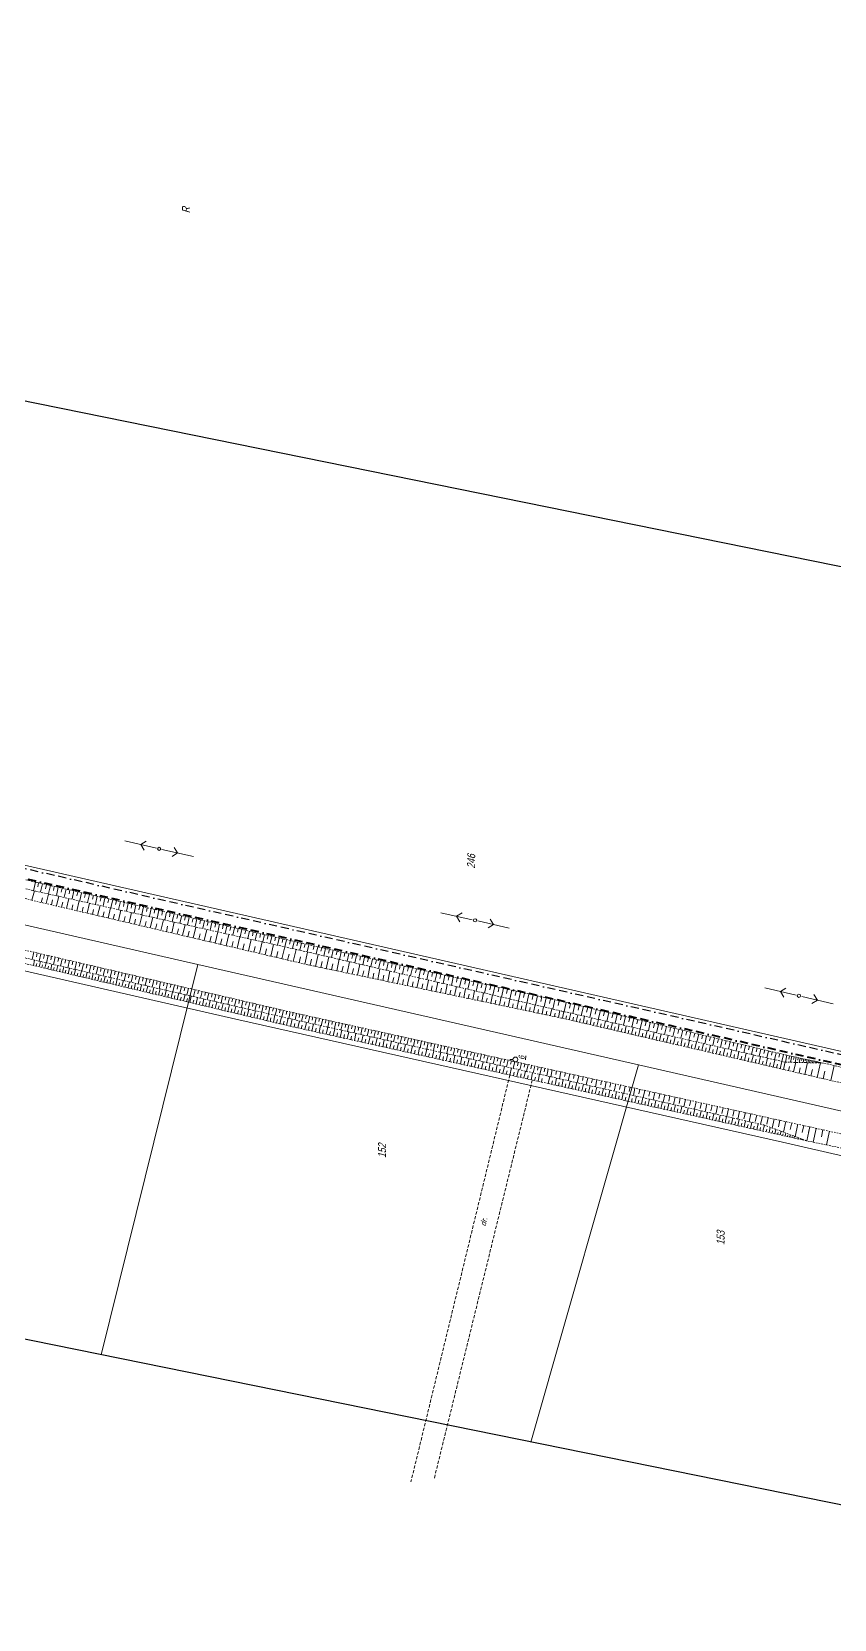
# Model space of a CAD drawing. Header units: millimetres. Extents: x 4848043 to 9699780, y 5827542 to 11659147.
# Drawn here: x 4851922.4 to 4852171.2, y 5828833.9 to 5829325.8 of the extents above; entities that cross this region are included whole.
import ezdxf

# ---------------------------------------------------------------- set-up
doc = ezdxf.new("R2010")
doc.units = ezdxf.units.MM
doc.header["$MEASUREMENT"] = 0
for name, pattern in [('0', [0]), ('BORDER', [1.75, 0.5, -0.25, 0.5, -0.25, 0, -0.25]), ('KOU', [1.5, 1, -0.5]), ('UPW', [0]), ('WSQ', [0.85, 0.5, -0.35])]:
    doc.linetypes.add(name, pattern=pattern)
doc.layers.get('0').update_dxf_attribs({"lineweight": 18})
for name, color, linetype, lineweight in [('EDZPD_L_0', 251, '0', 18), ('EDZTD_T_0', 7, '0', 25), ('EUZOU_T_0', 251, '0', 18), ('SDROK_T_0', 250, '0', 18), ('SDRPK_L_1', 7, 'KOU', 18), ('SZNPM_T_0', 251, '0', 18), ('TEL kable doziemne proj.', 32, 'BORDER', 30), ('TES kable doziemne proj.', 4, 'BORDER', 40), ('UEEPA_T_2', 251, '0', 18), ('UWWPO_L_0', 162, 'UPW', 18), ('WUKPS_L_1', 251, '0', 18), ('WUKPS_L_2', 251, '0', 18)]:
    doc.layers.add(name, color=color, linetype=linetype, lineweight=lineweight)
doc.layers.add('RYS layout', color=7, linetype='Continuous', lineweight=30, plot=False)
doc.styles.get("Standard").update_dxf_attribs({"font": 'txt', "width": 0.8, "oblique": 15})

# ---------------------------------------------------------------- blocks, each defined once
blk = doc.blocks.new('OSM')
at = {"color": 0}
blk.add_line((0, 0.375), (0, 0.875), dxfattribs=at)
blk.add_circle((0, 0), 0.375, dxfattribs=at)
blk = doc.blocks.new('SLS')
at = {"color": 0}
blk.add_circle((0, 0), 0.25, dxfattribs=at)
blk.add_circle((0, 0), 0.25, dxfattribs=at)
blk = doc.blocks.new('PNN')
at = {"color": 0}
for p, q in [((0.4395, 0.01539), (5.4395, 0.01539)), ((2.9395, 0.01539), (2.2324, 0.72249)), ((2.9395, 0.01539), (2.2324, -0.69171))]:
    blk.add_line(p, q, dxfattribs=at)

msp = doc.modelspace()

# ---------------------------------------------------------------- linework, layer by layer
at = {"layer": 'EDZPD_L_0', "linetype": '0'}
for p, q in [((4851722.07, 5829094.18), (4851973.87, 5829036.84)), ((4852261.16, 5828989.88), (4851861.96, 5829080.8)), ((4851973.87, 5829036.84), (4851943.85, 5828915.89)), ((4851973.87, 5829036.84), (4852110.5, 5829005.73)), ((4852110.5, 5829005.73), (4852077.12, 5828888.85)), ((4852110.5, 5829005.73), (4852225.47, 5828979.54))]:
    msp.add_line(p, q, dxfattribs=at)
at = {"layer": 'RYS layout'}
msp.add_lwpolyline([(4851649.87, 5829266.32), (4852404.5, 5829113.25), (4852347.84, 5828833.94), (4851593.21, 5828987.01)], close=True, dxfattribs=at)
at = {"layer": 'SDRPK_L_1', "linetype": 'KOU'}
for p, q in [((4852070.61, 5829002.57), (4852039.94, 5828876.47)), ((4852077.57, 5829001.02), (4852047.2, 5828877.62))]:
    msp.add_line(p, q, dxfattribs=at)
at = {"layer": 'TEL kable doziemne proj.', "ltscale": 5}
msp.add_lwpolyline([(4852314.83, 5828977.65), (4852314.61, 5828976.68), (4852274.62, 5828985.78), (4852260.93, 5828988.91), (4851861.73, 5829079.83), (4851678.55, 5829121.54), (4851616.77, 5829135.61), (4851588.7, 5829141.99), (4851504.91, 5829161.07), (4851442.51, 5829175.29), (4851380.15, 5829189.5), (4851361.65, 5829193.71), (4851270.02, 5829214.57), (4851155.05, 5829240.77), (4851083.77, 5829257), (4851034.31, 5829268.27), (4850913.16, 5829295.85), (4850781.49, 5829325.85)], dxfattribs=at)
at = {"layer": 'TES kable doziemne proj.', "ltscale": 5}
msp.add_lwpolyline([(4852317.75, 5828976.99), (4852316.86, 5828973.09), (4852273.95, 5828982.86), (4852260.27, 5828985.98), (4851861.07, 5829076.9), (4851677.88, 5829118.62), (4851616.1, 5829132.68), (4851588.04, 5829139.07), (4851504.24, 5829158.14), (4851441.84, 5829172.36), (4851379.49, 5829186.58), (4851360.98, 5829190.79), (4851269.36, 5829211.65), (4851251.13, 5829215.8)], dxfattribs=at)
at = {"layer": 'UWWPO_L_0', "linetype": 'UPW'}
for p, q in [((4851985.61, 5829019.85), (4851854.92, 5829049.82)), ((4852155.12, 5828981.79), (4851985.61, 5829019.85)), ((4852254.92, 5828958.95), (4852155.12, 5828981.79))]:
    msp.add_line(p, q, dxfattribs=at)
at = {"layer": 'WUKPS_L_1', "linetype": '0'}
for p, q in [((4851923.52, 5829062.36), (4851922.91, 5829059.69)), ((4851924.49, 5829062.14), (4851924.21, 5829060.89)), ((4851925.71, 5829061.86), (4851925.12, 5829059.35)), ((4851926.92, 5829061.58), (4851926.64, 5829060.32)), ((4851922.44, 5829056.72), (4851923.17, 5829059.65)), ((4851925.3, 5829056.07), (4851925.65, 5829057.52)), ((4851926.88, 5829055.7), (4851927.57, 5829058.65)), ((4851928.14, 5829061.3), (4851927.57, 5829058.79)), ((4851928.45, 5829055.33), (4851928.8, 5829056.81)), ((4851929.35, 5829061.02), (4851929.07, 5829059.78)), ((4851930.57, 5829060.75), (4851930, 5829058.24)), ((4851930.03, 5829054.96), (4851930.72, 5829057.95)), ((4851931.78, 5829060.47), (4851931.5, 5829059.22)), ((4851933, 5829060.19), (4851932.43, 5829057.7)), ((4851933.19, 5829054.21), (4851933.91, 5829057.23)), ((4851934.21, 5829059.91), (4851933.93, 5829058.67)), ((4851935.43, 5829059.63), (4851934.87, 5829057.16)), ((4851936.63, 5829059.37), (4851936.34, 5829058.11)), ((4851937.84, 5829059.08), (4851937.28, 5829056.61)), ((4851939.06, 5829058.8), (4851938.77, 5829057.57)), ((4851940.25, 5829058.52), (4851939.69, 5829056.07)), ((4851941.47, 5829058.24), (4851941.18, 5829057.02)), ((4851942.66, 5829057.98), (4851942.1, 5829055.53)), ((4851943.86, 5829057.7), (4851943.59, 5829056.48)), ((4851945.07, 5829057.41), (4851944.51, 5829054.98)), ((4851946.27, 5829057.15), (4851945.99, 5829055.92)), ((4851947.46, 5829056.87), (4851946.9, 5829054.44)), ((4851931.62, 5829054.59), (4851931.97, 5829056.09)), ((4851934.79, 5829053.84), (4851935.13, 5829055.35)), ((4851936.38, 5829053.47), (4851937.09, 5829056.52)), ((4851937.97, 5829053.1), (4851938.34, 5829054.63)), ((4851939.59, 5829052.71), (4851940.3, 5829055.8)), ((4851941.18, 5829052.34), (4851941.55, 5829053.9)), ((4851942.79, 5829051.97), (4851943.53, 5829055.08)), ((4851944.41, 5829051.59), (4851944.78, 5829053.16)), ((4851946.04, 5829051.22), (4851946.78, 5829054.36)), ((4851947.65, 5829050.83), (4851948.02, 5829052.42)), ((4851948.66, 5829056.59), (4851948.38, 5829055.38)), ((4851949.29, 5829050.46), (4851950.02, 5829053.63)), ((4851949.85, 5829056.33), (4851949.31, 5829053.9)), ((4851951.05, 5829056.05), (4851950.79, 5829054.83)), ((4851952.24, 5829055.77), (4851951.7, 5829053.36)), ((4851952.56, 5829049.7), (4851953.29, 5829052.91)), ((4851953.44, 5829055.51), (4851953.18, 5829054.29)), ((4851954.63, 5829055.22), (4851954.09, 5829052.81)), ((4851955.83, 5829054.96), (4851955.55, 5829053.75)), ((4851955.82, 5829048.92), (4851956.58, 5829052.17)), ((4851957.02, 5829054.68), (4851956.46, 5829052.29)), ((4851958.2, 5829054.4), (4851957.94, 5829053.2)), ((4851959.4, 5829054.14), (4851958.85, 5829051.75)), ((4851960.57, 5829053.86), (4851960.31, 5829052.68)), ((4851961.77, 5829053.6), (4851961.22, 5829051.21)), ((4851962.94, 5829053.32), (4851962.68, 5829052.14)), ((4851964.14, 5829053.05), (4851963.59, 5829050.68)), ((4851965.31, 5829052.77), (4851965.05, 5829051.6)), ((4851966.49, 5829052.51), (4851965.95, 5829050.14)), ((4851967.68, 5829052.23), (4851967.4, 5829051.06)), ((4851968.86, 5829051.97), (4851968.32, 5829049.62)), ((4851970.03, 5829051.69), (4851969.75, 5829050.51)), ((4851950.92, 5829050.07), (4851951.29, 5829051.66)), ((4851954.19, 5829049.31), (4851954.56, 5829050.92)), ((4851957.48, 5829048.53), (4851957.86, 5829050.17)), ((4851959.13, 5829048.16), (4851959.89, 5829051.43)), ((4851960.78, 5829047.77), (4851961.17, 5829049.41)), ((4851962.44, 5829047.38), (4851963.21, 5829050.69)), ((4851964.11, 5829046.99), (4851964.48, 5829048.65)), ((4851965.76, 5829046.6), (4851966.54, 5829049.93)), ((4851967.44, 5829046.21), (4851967.83, 5829047.89)), ((4851969.11, 5829045.82), (4851969.91, 5829049.19)), ((4851971.21, 5829051.43), (4851970.67, 5829049.08)), ((4851970.78, 5829045.43), (4851971.19, 5829047.13)), ((4851972.38, 5829051.17), (4851972.12, 5829049.99)), ((4851972.47, 5829045.02), (4851973.28, 5829048.43)), ((4851973.56, 5829050.89), (4851973.02, 5829048.55)), ((4851974.74, 5829050.62), (4851974.45, 5829049.45)), ((4851975.91, 5829050.34), (4851975.37, 5829048.03)), ((4851975.86, 5829044.24), (4851976.66, 5829047.67)), ((4851977.07, 5829050.08), (4851976.81, 5829048.93)), ((4851978.24, 5829049.82), (4851977.72, 5829047.49)), ((4851979.42, 5829049.54), (4851979.14, 5829048.39)), ((4851979.25, 5829043.44), (4851980.05, 5829046.91)), ((4851980.57, 5829049.28), (4851980.05, 5829046.97)), ((4851981.75, 5829049.02), (4851981.49, 5829047.86)), ((4851982.9, 5829048.74), (4851982.38, 5829046.45)), ((4851984.08, 5829048.48), (4851983.82, 5829047.32)), ((4851985.23, 5829048.22), (4851984.71, 5829045.93)), ((4851986.39, 5829047.94), (4851986.13, 5829046.8)), ((4851987.56, 5829047.67), (4851987.04, 5829045.4)), ((4851988.72, 5829047.41), (4851988.46, 5829046.28)), ((4851989.88, 5829047.15), (4851989.36, 5829044.88)), ((4851991.03, 5829046.87), (4851990.77, 5829045.74)), ((4851974.17, 5829044.63), (4851974.56, 5829046.35)), ((4851977.55, 5829043.85), (4851977.95, 5829045.57)), ((4851980.94, 5829043.05), (4851981.35, 5829044.79)), ((4851982.65, 5829042.64), (4851983.48, 5829046.15)), ((4851984.37, 5829042.25), (4851984.78, 5829044)), ((4851986.08, 5829041.84), (4851986.9, 5829045.39)), ((4851987.81, 5829041.45), (4851988.23, 5829043.22)), ((4851989.53, 5829041.04), (4851990.37, 5829044.6)), ((4851991.26, 5829040.65), (4851991.67, 5829042.44)), ((4851992.19, 5829046.61), (4851991.67, 5829044.36)), ((4851992.99, 5829040.24), (4851993.84, 5829043.84)), ((4851993.34, 5829046.35), (4851993.08, 5829045.22)), ((4851994.5, 5829046.09), (4851993.98, 5829043.84)), ((4851995.65, 5829045.83), (4851995.39, 5829044.69)), ((4851996.81, 5829045.55), (4851996.29, 5829043.32)), ((4851996.48, 5829039.41), (4851997.32, 5829043.06)), ((4851997.96, 5829045.29), (4851997.7, 5829044.17)), ((4851999.1, 5829045.03), (4851998.6, 5829042.8)), ((4851999.96, 5829038.61), (4852000.83, 5829042.28)), ((4852000.25, 5829044.77), (4851999.99, 5829043.65)), ((4852001.41, 5829044.51), (4852000.89, 5829042.28)), ((4852002.55, 5829044.25), (4852002.29, 5829043.13)), ((4852003.7, 5829043.99), (4852003.18, 5829041.76)), ((4852004.84, 5829043.71), (4852004.58, 5829042.61)), ((4852005.97, 5829043.45), (4852005.47, 5829041.23)), ((4852007.13, 5829043.18), (4852006.87, 5829042.09)), ((4852008.26, 5829042.92), (4852007.76, 5829040.73)), ((4852009.9, 5829042.56), (4852009.66, 5829041.46)), ((4852011.09, 5829042.29), (4852010.59, 5829040.08)), ((4852012.27, 5829042.03), (4852012.03, 5829040.92)), ((4851922.97, 5829040.65), (4851922.45, 5829038.36)), ((4851922.86, 5829036.53), (4851923.24, 5829038.18)), ((4851923.75, 5829036.31), (4851923.95, 5829037.15)), ((4851924.08, 5829040.41), (4851923.82, 5829039.25)), ((4851924.65, 5829036.1), (4851925.04, 5829037.77)), ((4851925.2, 5829040.15), (4851924.66, 5829037.86)), ((4851926.3, 5829039.89), (4851926.04, 5829038.73)), ((4851926.44, 5829035.66), (4851926.85, 5829037.36)), ((4851927.41, 5829039.63), (4851926.89, 5829037.34)), ((4851928.53, 5829039.37), (4851928.25, 5829038.23)), ((4851928.25, 5829035.25), (4851928.64, 5829036.94)), ((4851929.62, 5829039.11), (4851929.1, 5829036.84)), ((4851930.74, 5829038.85), (4851930.46, 5829037.71)), ((4851931.83, 5829038.59), (4851931.31, 5829036.34)), ((4851932.93, 5829038.33), (4851932.67, 5829037.21)), ((4851934.04, 5829038.07), (4851933.52, 5829035.82)), ((4851935.14, 5829037.83), (4851934.88, 5829036.69)), ((4851936.24, 5829037.57), (4851935.72, 5829035.32)), ((4851937.33, 5829037.31), (4851937.07, 5829036.19)), ((4851938.45, 5829037.05), (4851937.91, 5829034.82)), ((4851994.73, 5829039.83), (4851995.16, 5829041.64)), ((4851998.21, 5829039.02), (4851998.64, 5829040.84)), ((4852001.72, 5829038.2), (4852002.15, 5829040.03)), ((4852003.47, 5829037.79), (4852004.34, 5829041.49)), ((4852005.24, 5829037.38), (4852005.68, 5829039.23)), ((4852007.02, 5829036.97), (4852007.88, 5829040.69)), ((4852008.71, 5829036.58), (4852009.1, 5829038.45)), ((4852010.38, 5829036.23), (4852011.17, 5829039.95)), ((4852012.04, 5829035.88), (4852012.41, 5829037.73)), ((4852013.46, 5829041.77), (4852012.96, 5829039.52)), ((4852013.67, 5829035.53), (4852014.44, 5829039.17)), ((4852014.66, 5829041.49), (4852014.42, 5829040.37)), ((4852015.31, 5829035.2), (4852015.7, 5829036.99)), ((4852015.85, 5829041.23), (4852015.35, 5829038.98)), ((4852017.07, 5829040.97), (4852016.81, 5829039.83)), ((4852016.94, 5829034.85), (4852017.68, 5829038.44)), ((4852018.26, 5829040.69), (4852017.76, 5829038.41)), ((4852019.48, 5829040.42), (4852019.22, 5829039.27)), ((4852020.68, 5829040.14), (4852020.17, 5829037.85)), ((4852020.17, 5829034.17), (4852020.89, 5829037.68)), ((4852021.89, 5829039.88), (4852021.63, 5829038.73)), ((4852023.11, 5829039.62), (4852022.58, 5829037.29)), ((4852023.36, 5829033.49), (4852024.08, 5829036.94)), ((4852024.32, 5829039.34), (4852024.06, 5829038.16)), ((4852025.54, 5829039.06), (4852025.02, 5829036.72)), ((4852026.77, 5829038.79), (4852026.51, 5829037.62)), ((4852027.99, 5829038.51), (4852027.47, 5829036.16)), ((4852029.22, 5829038.25), (4852028.96, 5829037.05)), ((4852030.46, 5829037.97), (4852029.92, 5829035.58)), ((4852031.69, 5829037.69), (4852031.41, 5829036.49)), ((4852032.93, 5829037.42), (4852032.39, 5829035.01)), ((4852034.16, 5829037.14), (4852033.88, 5829035.93)), ((4851925.54, 5829035.88), (4851925.74, 5829036.72)), ((4851927.34, 5829035.47), (4851927.55, 5829036.3)), ((4851929.15, 5829035.04), (4851929.34, 5829035.89)), ((4851930.05, 5829034.82), (4851930.46, 5829036.53)), ((4851930.96, 5829034.6), (4851931.16, 5829035.46)), ((4851931.86, 5829034.39), (4851932.27, 5829036.12)), ((4851932.77, 5829034.17), (4851932.97, 5829035.05)), ((4851933.69, 5829033.95), (4851934.08, 5829035.69)), ((4851934.59, 5829033.74), (4851934.8, 5829034.61)), ((4851935.5, 5829033.52), (4851935.92, 5829035.27)), ((4851936.42, 5829033.31), (4851936.64, 5829034.18)), ((4851937.34, 5829033.09), (4851937.75, 5829034.86)), ((4851938.25, 5829032.87), (4851938.47, 5829033.77)), ((4851939.17, 5829032.66), (4851939.6, 5829034.43)), ((4851939.54, 5829036.79), (4851939.28, 5829035.67)), ((4851940.11, 5829032.44), (4851940.3, 5829033.34)), ((4851940.64, 5829036.55), (4851940.12, 5829034.32)), ((4851941.02, 5829032.22), (4851941.43, 5829034.02)), ((4851941.73, 5829036.29), (4851941.47, 5829035.18)), ((4851941.94, 5829032.01), (4851942.15, 5829032.9)), ((4851942.83, 5829036.03), (4851942.31, 5829033.8)), ((4851942.87, 5829031.79), (4851943.29, 5829033.58)), ((4851943.91, 5829035.77), (4851943.65, 5829034.68)), ((4851943.79, 5829031.57), (4851944.01, 5829032.47)), ((4851945, 5829035.51), (4851944.48, 5829033.3)), ((4851944.73, 5829031.36), (4851945.16, 5829033.15)), ((4851945.66, 5829031.14), (4851945.88, 5829032.04)), ((4851946.1, 5829035.27), (4851945.84, 5829034.16)), ((4851946.58, 5829030.9), (4851947.01, 5829032.74)), ((4851947.19, 5829035.01), (4851946.67, 5829032.8)), ((4851948.27, 5829034.75), (4851948.01, 5829033.66)), ((4851948.45, 5829030.47), (4851948.88, 5829032.3)), ((4851949.36, 5829034.51), (4851948.84, 5829032.3)), ((4851950.44, 5829034.26), (4851950.2, 5829033.16)), ((4851951.53, 5829034), (4851951.02, 5829031.8)), ((4851952.61, 5829033.76), (4851952.37, 5829032.66)), ((4851953.71, 5829033.5), (4851953.19, 5829031.31)), ((4851954.78, 5829033.24), (4851954.54, 5829032.16)), ((4851955.88, 5829033), (4851955.36, 5829030.81)), ((4851956.95, 5829032.74), (4851956.69, 5829031.66)), ((4851958.03, 5829032.48), (4851957.53, 5829030.33)), ((4851959.1, 5829032.24), (4851958.87, 5829031.16)), ((4852018.55, 5829034.52), (4852018.93, 5829036.27)), ((4852021.76, 5829033.84), (4852022.13, 5829035.58)), ((4852024.95, 5829033.17), (4852025.3, 5829034.88)), ((4852026.53, 5829032.84), (4852027.23, 5829036.21)), ((4852028.08, 5829032.51), (4852028.43, 5829034.18)), ((4852029.63, 5829032.18), (4852030.33, 5829035.49)), ((4852031.19, 5829031.85), (4852031.54, 5829033.49)), ((4852032.74, 5829031.53), (4852033.42, 5829034.77)), ((4852034.28, 5829031.22), (4852034.61, 5829032.81)), ((4852035.4, 5829036.86), (4852034.86, 5829034.45)), ((4852035.79, 5829030.89), (4852036.47, 5829034.06)), ((4852036.63, 5829036.6), (4852036.37, 5829035.36)), ((4852037.31, 5829030.56), (4852037.64, 5829032.14)), ((4852037.89, 5829036.31), (4852037.35, 5829033.86)), ((4852038.82, 5829030.26), (4852039.48, 5829033.37)), ((4852039.14, 5829036.03), (4852038.86, 5829034.8)), ((4852040.38, 5829035.75), (4852039.84, 5829033.28)), ((4852041.64, 5829035.47), (4852041.37, 5829034.23)), ((4852041.81, 5829029.62), (4852042.47, 5829032.67)), ((4852042.89, 5829035.19), (4852042.35, 5829032.69)), ((4852044.17, 5829034.9), (4852043.88, 5829033.67)), ((4852045.42, 5829034.62), (4852044.86, 5829032.11)), ((4852046.68, 5829034.34), (4852046.41, 5829033.08)), ((4852047.95, 5829034.05), (4852047.39, 5829031.52)), ((4852049.23, 5829033.77), (4852048.94, 5829032.52)), ((4852050.5, 5829033.49), (4852049.94, 5829030.94)), ((4852051.78, 5829033.21), (4852051.49, 5829031.93)), ((4852053.05, 5829032.92), (4852052.49, 5829030.35)), ((4852054.33, 5829032.64), (4852054.04, 5829031.35)), ((4852055.62, 5829032.36), (4852055.04, 5829029.75)), ((4852056.9, 5829032.07), (4852056.61, 5829030.76)), ((4851947.51, 5829030.69), (4851947.73, 5829031.6)), ((4851949.39, 5829030.25), (4851949.6, 5829031.17)), ((4851950.32, 5829030.04), (4851950.78, 5829031.87)), ((4851951.28, 5829029.8), (4851951.5, 5829030.74)), ((4851952.22, 5829029.58), (4851952.65, 5829031.44)), ((4851953.15, 5829029.37), (4851953.37, 5829030.28)), ((4851954.11, 5829029.13), (4851954.54, 5829031)), ((4851955.04, 5829028.91), (4851955.26, 5829029.85)), ((4851956, 5829028.7), (4851956.43, 5829030.57)), ((4851956.94, 5829028.46), (4851957.17, 5829029.41)), ((4851957.89, 5829028.24), (4851958.35, 5829030.13)), ((4851958.85, 5829028.02), (4851959.07, 5829028.96)), ((4851960.18, 5829031.98), (4851959.68, 5829029.83)), ((4851959.81, 5829027.79), (4851960.26, 5829029.7)), ((4851960.76, 5829027.57), (4851960.98, 5829028.53)), ((4851961.26, 5829031.74), (4851961.02, 5829030.67)), ((4851961.72, 5829027.33), (4851962.17, 5829029.27)), ((4851962.33, 5829031.48), (4851961.83, 5829029.33)), ((4851962.67, 5829027.12), (4851962.91, 5829028.07)), ((4851963.41, 5829031.22), (4851963.17, 5829030.17)), ((4851963.63, 5829026.88), (4851964.08, 5829028.81)), ((4851964.48, 5829030.98), (4851963.98, 5829028.83)), ((4851964.61, 5829026.66), (4851964.82, 5829027.62)), ((4851965.56, 5829030.72), (4851965.32, 5829029.67)), ((4851965.56, 5829026.42), (4851966.02, 5829028.38)), ((4851966.63, 5829030.49), (4851966.14, 5829028.35)), ((4851966.52, 5829026.21), (4851966.76, 5829027.18)), ((4851967.71, 5829030.23), (4851967.45, 5829029.17)), ((4851967.49, 5829025.97), (4851967.95, 5829027.94)), ((4851968.77, 5829029.99), (4851968.27, 5829027.86)), ((4851969.43, 5829025.52), (4851969.9, 5829027.49)), ((4851969.84, 5829029.73), (4851969.6, 5829028.67)), ((4851970.92, 5829029.49), (4851970.42, 5829027.36)), ((4851971.97, 5829029.23), (4851971.73, 5829028.17)), ((4851973.05, 5829028.99), (4851972.55, 5829026.88)), ((4851974.1, 5829028.73), (4851973.87, 5829027.7)), ((4851975.18, 5829028.49), (4851974.68, 5829026.38)), ((4851976.24, 5829028.25), (4851976, 5829027.2)), ((4851977.29, 5829028), (4851976.81, 5829025.9)), ((4851978.35, 5829027.76), (4851978.11, 5829026.7)), ((4851979.42, 5829027.5), (4851978.93, 5829025.43)), ((4851980.48, 5829027.26), (4851980.24, 5829026.22)), ((4852040.32, 5829029.95), (4852040.64, 5829031.48)), ((4852043.31, 5829029.32), (4852043.63, 5829030.83)), ((4852044.78, 5829029.01), (4852045.41, 5829031.98)), ((4852046.26, 5829028.7), (4852046.56, 5829030.18)), ((4852047.71, 5829028.4), (4852048.32, 5829031.31)), ((4852049.16, 5829028.09), (4852049.47, 5829029.53)), ((4852050.62, 5829027.79), (4852051.21, 5829030.64)), ((4852052.05, 5829027.48), (4852052.36, 5829028.9)), ((4852053.49, 5829027.17), (4852054.08, 5829029.98)), ((4852054.92, 5829026.87), (4852055.21, 5829028.26)), ((4852056.34, 5829026.58), (4852056.91, 5829029.31)), ((4852058.19, 5829031.77), (4852057.61, 5829029.16)), ((4852057.73, 5829026.28), (4852058.02, 5829027.63)), ((4852059.15, 5829025.99), (4852059.7, 5829028.66)), ((4852059.49, 5829031.49), (4852059.18, 5829030.17)), ((4852060.78, 5829031.21), (4852060.19, 5829028.56)), ((4852062.08, 5829030.9), (4852061.77, 5829029.59)), ((4852061.92, 5829025.4), (4852062.47, 5829028.03)), ((4852063.37, 5829030.62), (4852062.78, 5829027.95)), ((4852064.69, 5829030.34), (4852064.38, 5829028.98)), ((4852064.67, 5829024.83), (4852065.21, 5829027.39)), ((4852065.98, 5829030.03), (4852065.39, 5829027.34)), ((4852067.3, 5829029.75), (4852066.99, 5829028.39)), ((4852068.61, 5829029.45), (4852068, 5829026.74)), ((4852069.93, 5829029.16), (4852069.62, 5829027.79)), ((4852071.24, 5829028.86), (4852070.63, 5829026.13)), ((4852072.56, 5829028.57), (4852072.25, 5829027.2)), ((4852073.89, 5829028.27), (4852073.26, 5829025.52)), ((4852075.21, 5829027.99), (4852074.9, 5829026.59)), ((4852076.54, 5829027.68), (4852075.91, 5829024.89)), ((4852077.88, 5829027.38), (4852077.55, 5829025.99)), ((4852079.21, 5829027.1), (4852078.58, 5829024.29)), ((4851968.47, 5829025.75), (4851968.69, 5829026.73)), ((4851970.4, 5829025.28), (4851970.64, 5829026.27)), ((4851971.38, 5829025.06), (4851971.85, 5829027.03)), ((4851972.35, 5829024.82), (4851972.59, 5829025.82)), ((4851973.33, 5829024.59), (4851973.81, 5829026.6)), ((4851974.31, 5829024.37), (4851974.54, 5829025.36)), ((4851975.3, 5829024.13), (4851975.76, 5829026.14)), ((4851976.28, 5829023.89), (4851976.52, 5829024.91)), ((4851977.25, 5829023.67), (4851977.73, 5829025.69)), ((4851978.25, 5829023.44), (4851978.49, 5829024.45)), ((4851979.23, 5829023.2), (4851979.72, 5829025.23)), ((4851980.22, 5829022.96), (4851980.46, 5829024)), ((4851981.53, 5829027.02), (4851981.06, 5829024.93)), ((4851981.22, 5829022.72), (4851981.69, 5829024.78)), ((4851982.19, 5829022.51), (4851982.45, 5829023.52)), ((4851982.59, 5829026.76), (4851982.35, 5829025.72)), ((4851983.65, 5829026.52), (4851983.17, 5829024.45)), ((4851983.19, 5829022.27), (4851983.69, 5829024.32)), ((4851984.19, 5829022.03), (4851984.44, 5829023.07)), ((4851984.7, 5829026.26), (4851984.46, 5829025.25)), ((4851985.18, 5829021.79), (4851985.68, 5829023.86)), ((4851985.76, 5829026.02), (4851985.28, 5829023.97)), ((4851986.2, 5829021.56), (4851986.44, 5829022.59)), ((4851986.81, 5829025.78), (4851986.58, 5829024.75)), ((4851987.19, 5829021.32), (4851987.69, 5829023.41)), ((4851987.87, 5829025.53), (4851987.39, 5829023.47)), ((4851988.91, 5829025.29), (4851988.67, 5829024.27)), ((4851989.19, 5829020.84), (4851989.68, 5829022.95)), ((4851989.96, 5829025.05), (4851989.48, 5829023)), ((4851991.02, 5829024.81), (4851990.78, 5829023.77)), ((4851991.22, 5829020.37), (4851991.72, 5829022.5)), ((4851992.05, 5829024.55), (4851991.58, 5829022.52)), ((4851993.11, 5829024.31), (4851992.87, 5829023.3)), ((4851994.16, 5829024.07), (4851993.69, 5829022.04)), ((4851995.2, 5829023.83), (4851994.96, 5829022.82)), ((4851996.24, 5829023.58), (4851995.78, 5829021.56)), ((4851997.29, 5829023.34), (4851997.05, 5829022.32)), ((4851998.33, 5829023.1), (4851997.85, 5829021.09)), ((4851999.36, 5829022.86), (4851999.15, 5829021.84)), ((4852000.42, 5829022.6), (4851999.94, 5829020.61)), ((4852001.45, 5829022.36), (4852001.22, 5829021.37)), ((4852060.54, 5829025.69), (4852060.81, 5829027.02)), ((4852063.31, 5829025.12), (4852063.58, 5829026.41)), ((4852066.04, 5829024.55), (4852066.31, 5829025.81)), ((4852067.4, 5829024.27), (4852067.92, 5829026.76)), ((4852068.75, 5829023.98), (4852069.02, 5829025.22)), ((4852070.09, 5829023.7), (4852070.61, 5829026.13)), ((4852071.42, 5829023.41), (4852071.69, 5829024.61)), ((4852072.76, 5829023.13), (4852073.26, 5829025.52)), ((4852074.08, 5829022.85), (4852074.34, 5829024.04)), ((4852075.39, 5829022.58), (4852075.89, 5829024.91)), ((4852076.71, 5829022.3), (4852076.95, 5829023.46)), ((4852078, 5829022.04), (4852078.48, 5829024.31)), ((4852079.3, 5829021.75), (4852079.54, 5829022.89)), ((4852080.55, 5829026.79), (4852080.22, 5829025.38)), ((4852080.59, 5829021.49), (4852081.05, 5829023.7)), ((4852081.88, 5829026.49), (4852081.25, 5829023.66)), ((4852081.87, 5829021.23), (4852082.11, 5829022.32)), ((4852083.24, 5829026.18), (4852082.91, 5829024.77)), ((4852083.14, 5829020.94), (4852083.6, 5829023.12)), ((4852084.57, 5829025.88), (4852083.94, 5829023.03)), ((4852085.93, 5829025.6), (4852085.6, 5829024.16)), ((4852085.67, 5829020.42), (4852086.11, 5829022.53)), ((4852086.91, 5829020.16), (4852087.39, 5829022.25)), ((4852088.12, 5829025.08), (4852087.43, 5829022.23)), ((4852089.45, 5829024.77), (4852089.11, 5829023.34)), ((4852090.79, 5829024.45), (4852090.12, 5829021.62)), ((4852092.12, 5829024.12), (4852091.78, 5829022.71)), ((4852093.44, 5829023.8), (4852092.77, 5829021.01)), ((4852094.75, 5829023.5), (4852094.43, 5829022.1)), ((4852096.08, 5829023.17), (4852095.42, 5829020.41)), ((4852097.4, 5829022.87), (4852097.05, 5829021.48)), ((4852098.69, 5829022.55), (4852098.04, 5829019.8)), ((4852100.01, 5829022.22), (4852099.68, 5829020.87)), ((4851988.19, 5829021.08), (4851988.45, 5829022.13)), ((4851990.2, 5829020.6), (4851990.44, 5829021.66)), ((4851992.21, 5829020.13), (4851992.47, 5829021.2)), ((4851993.23, 5829019.89), (4851993.73, 5829022.02)), ((4851994.25, 5829019.65), (4851994.48, 5829020.73)), ((4851995.26, 5829019.41), (4851995.76, 5829021.56)), ((4851996.28, 5829019.17), (4851996.52, 5829020.25)), ((4851997.29, 5829018.94), (4851997.79, 5829021.09)), ((4851998.31, 5829018.7), (4851998.57, 5829019.77)), ((4851999.32, 5829018.46), (4851999.84, 5829020.63)), ((4852000.36, 5829018.2), (4852000.6, 5829019.3)), ((4852001.38, 5829017.96), (4852001.9, 5829020.15)), ((4852002.49, 5829022.12), (4852002.04, 5829020.13)), ((4852002.65, 5829017.66), (4852003.13, 5829019.87)), ((4852003.47, 5829021.91), (4852003.25, 5829020.89)), ((4852003.75, 5829017.42), (4852003.99, 5829018.54)), ((4852004.48, 5829021.67), (4852004.03, 5829019.68)), ((4852004.84, 5829017.18), (4852005.34, 5829019.39)), ((4852005.5, 5829021.45), (4852005.28, 5829020.45)), ((4852005.94, 5829016.94), (4852006.2, 5829018.04)), ((4852006.52, 5829021.23), (4852006.06, 5829019.22)), ((4852007.03, 5829016.7), (4852007.53, 5829018.89)), ((4852007.53, 5829020.99), (4852007.29, 5829020)), ((4852008.55, 5829020.78), (4852008.09, 5829018.76)), ((4852008.15, 5829016.44), (4852008.39, 5829017.56)), ((4852009.25, 5829016.2), (4852009.73, 5829018.41)), ((4852009.56, 5829020.56), (4852009.33, 5829019.54)), ((4852010.58, 5829020.32), (4852010.12, 5829018.33)), ((4852011.6, 5829020.1), (4852011.36, 5829019.11)), ((4852011.44, 5829015.72), (4852011.92, 5829017.92)), ((4852012.61, 5829019.88), (4852012.16, 5829017.87)), ((4852013.63, 5829019.65), (4852013.39, 5829018.65)), ((4852013.63, 5829015.22), (4852014.13, 5829017.44)), ((4852014.64, 5829019.43), (4852014.19, 5829017.41)), ((4852015.66, 5829019.21), (4852015.42, 5829018.19)), ((4852016.68, 5829018.97), (4852016.22, 5829016.96)), ((4852017.69, 5829018.75), (4852017.47, 5829017.74)), ((4852018.71, 5829018.53), (4852018.25, 5829016.5)), ((4852019.73, 5829018.3), (4852019.51, 5829017.3)), ((4852020.74, 5829018.08), (4852020.31, 5829016.07)), ((4852021.76, 5829017.86), (4852021.54, 5829016.84)), ((4852022.79, 5829017.62), (4852022.34, 5829015.61)), ((4852023.81, 5829017.4), (4852023.59, 5829016.39)), ((4852084.42, 5829020.68), (4852084.64, 5829021.76)), ((4852087.98, 5829019.9), (4852088.22, 5829020.95)), ((4852089.04, 5829019.66), (4852089.54, 5829021.75)), ((4852090.12, 5829019.42), (4852090.36, 5829020.46)), ((4852091.19, 5829019.16), (4852091.67, 5829021.25)), ((4852092.25, 5829018.92), (4852092.49, 5829019.98)), ((4852093.32, 5829018.66), (4852093.8, 5829020.77)), ((4852094.4, 5829018.42), (4852094.64, 5829019.48)), ((4852095.48, 5829018.16), (4852095.95, 5829020.28)), ((4852096.53, 5829017.93), (4852096.79, 5829018.98)), ((4852097.61, 5829017.69), (4852098.1, 5829019.8)), ((4852098.68, 5829017.43), (4852098.94, 5829018.48)), ((4852099.76, 5829017.19), (4852100.26, 5829019.3)), ((4852101.32, 5829021.92), (4852100.67, 5829019.21)), ((4852100.83, 5829016.93), (4852101.09, 5829017.98)), ((4852101.91, 5829016.69), (4852102.41, 5829018.8)), ((4852102.62, 5829021.62), (4852102.29, 5829020.26)), ((4852102.99, 5829016.43), (4852103.24, 5829017.51)), ((4852103.91, 5829021.29), (4852103.26, 5829018.6)), ((4852104.06, 5829016.19), (4852104.56, 5829018.32)), ((4852105.21, 5829020.99), (4852104.88, 5829019.66)), ((4852106.5, 5829020.69), (4852105.85, 5829018.02)), ((4852106.23, 5829015.67), (4852106.73, 5829017.82)), ((4852107.8, 5829020.36), (4852107.47, 5829019.05)), ((4852108.38, 5829015.17), (4852108.88, 5829017.32)), ((4852109.07, 5829020.06), (4852108.44, 5829017.43)), ((4852110.35, 5829019.76), (4852110.04, 5829018.44)), ((4852111.64, 5829019.46), (4852111.01, 5829016.85)), ((4852112.92, 5829019.15), (4852112.59, 5829017.84)), ((4852114.17, 5829018.83), (4852113.56, 5829016.26)), ((4852115.44, 5829018.53), (4852115.14, 5829017.25)), ((4852116.7, 5829018.23), (4852116.09, 5829015.68)), ((4852117.97, 5829017.92), (4852117.67, 5829016.67)), ((4852119.23, 5829017.62), (4852118.62, 5829015.09)), ((4852120.48, 5829017.34), (4852120.18, 5829016.06)), ((4852010.34, 5829015.96), (4852010.58, 5829017.06)), ((4852012.53, 5829015.48), (4852012.77, 5829016.58)), ((4852014.73, 5829014.98), (4852014.96, 5829016.08)), ((4852015.82, 5829014.75), (4852016.32, 5829016.94)), ((4852016.92, 5829014.51), (4852017.18, 5829015.6)), ((4852018.01, 5829014.25), (4852018.51, 5829016.46)), ((4852019.11, 5829014.01), (4852019.37, 5829015.1)), ((4852020.22, 5829013.77), (4852020.7, 5829015.96)), ((4852021.32, 5829013.53), (4852021.56, 5829014.62)), ((4852022.42, 5829013.29), (4852022.9, 5829015.48)), ((4852023.51, 5829013.03), (4852023.75, 5829014.14)), ((4852024.83, 5829017.18), (4852024.37, 5829015.15)), ((4852024.61, 5829012.79), (4852025.09, 5829014.98)), ((4852025.84, 5829016.95), (4852025.62, 5829015.93)), ((4852025.7, 5829012.55), (4852025.94, 5829013.64)), ((4852026.88, 5829016.73), (4852026.42, 5829014.7)), ((4852026.8, 5829012.31), (4852027.28, 5829014.5)), ((4852027.89, 5829016.51), (4852027.66, 5829015.47)), ((4852027.9, 5829012.07), (4852028.14, 5829013.17)), ((4852028.91, 5829016.27), (4852028.45, 5829014.24)), ((4852028.99, 5829011.81), (4852029.47, 5829014.02)), ((4852029.93, 5829016.05), (4852029.71, 5829015.04)), ((4852030.09, 5829011.57), (4852030.33, 5829012.67)), ((4852030.96, 5829015.82), (4852030.51, 5829013.78)), ((4852031.18, 5829011.33), (4852031.68, 5829013.52)), ((4852031.98, 5829015.6), (4852031.76, 5829014.58)), ((4852033, 5829015.38), (4852032.56, 5829013.33)), ((4852033.37, 5829010.85), (4852033.87, 5829013.04)), ((4852034.03, 5829015.14), (4852033.79, 5829014.12)), ((4852035.05, 5829014.92), (4852034.59, 5829012.87)), ((4852035.57, 5829010.35), (4852036.07, 5829012.54)), ((4852036.08, 5829014.68), (4852035.85, 5829013.67)), ((4852037.1, 5829014.47), (4852036.64, 5829012.41)), ((4852038.12, 5829014.25), (4852037.9, 5829013.21)), ((4852039.15, 5829014.01), (4852038.7, 5829011.96)), ((4852040.17, 5829013.79), (4852039.95, 5829012.75)), ((4852041.2, 5829013.55), (4852040.75, 5829011.5)), ((4852042.22, 5829013.33), (4852042, 5829012.3)), ((4852043.26, 5829013.1), (4852042.8, 5829011.04)), ((4852044.27, 5829012.88), (4852044.05, 5829011.84)), ((4852045.31, 5829012.66), (4852044.85, 5829010.59)), ((4852046.34, 5829012.42), (4852046.11, 5829011.4)), ((4852105.16, 5829015.93), (4852105.4, 5829017.01)), ((4852107.31, 5829015.43), (4852107.55, 5829016.51)), ((4852109.48, 5829014.93), (4852109.72, 5829016.01)), ((4852110.56, 5829014.67), (4852111.05, 5829016.83)), ((4852111.63, 5829014.43), (4852111.89, 5829015.51)), ((4852112.73, 5829014.18), (4852113.23, 5829016.33)), ((4852113.8, 5829013.94), (4852114.06, 5829015.01)), ((4852114.9, 5829013.68), (4852115.4, 5829015.83)), ((4852115.97, 5829013.42), (4852116.23, 5829014.51)), ((4852117.07, 5829013.18), (4852117.57, 5829015.35)), ((4852118.14, 5829012.92), (4852118.4, 5829014.01)), ((4852119.24, 5829012.66), (4852119.74, 5829014.85)), ((4852120.34, 5829012.42), (4852120.58, 5829013.5)), ((4852121.74, 5829017.03), (4852121.13, 5829014.53)), ((4852121.41, 5829012.16), (4852121.93, 5829014.35)), ((4852122.51, 5829011.92), (4852122.77, 5829013)), ((4852122.97, 5829016.73), (4852122.69, 5829015.48)), ((4852123.6, 5829011.66), (4852124.1, 5829013.85)), ((4852124.23, 5829016.43), (4852123.64, 5829013.96)), ((4852124.7, 5829011.4), (4852124.94, 5829012.5)), ((4852125.46, 5829016.13), (4852125.18, 5829014.89)), ((4852125.79, 5829011.16), (4852126.29, 5829013.35)), ((4852126.72, 5829015.85), (4852126.11, 5829013.38)), ((4852127.95, 5829015.54), (4852127.65, 5829014.33)), ((4852127.97, 5829010.64), (4852128.49, 5829012.85)), ((4852129.17, 5829015.24), (4852128.6, 5829012.81)), ((4852130.4, 5829014.96), (4852130.12, 5829013.74)), ((4852130.16, 5829010.14), (4852130.68, 5829012.33)), ((4852131.64, 5829014.66), (4852131.06, 5829012.25)), ((4852132.85, 5829014.36), (4852132.57, 5829013.16)), ((4852134.07, 5829014.07), (4852133.51, 5829011.7)), ((4852135.28, 5829013.77), (4852135, 5829012.6)), ((4852136.5, 5829013.49), (4852135.94, 5829011.14)), ((4852137.71, 5829013.21), (4852137.43, 5829012.03)), ((4852138.93, 5829012.91), (4852138.37, 5829010.58)), ((4852140.12, 5829012.63), (4852139.84, 5829011.47)), ((4852032.28, 5829011.09), (4852032.52, 5829012.19)), ((4852034.47, 5829010.59), (4852034.71, 5829011.71)), ((4852036.66, 5829010.11), (4852036.9, 5829011.21)), ((4852037.76, 5829009.87), (4852038.26, 5829012.06)), ((4852038.85, 5829009.63), (4852039.11, 5829010.73)), ((4852039.95, 5829009.37), (4852040.45, 5829011.59)), ((4852041.05, 5829009.13), (4852041.3, 5829010.23)), ((4852042.14, 5829008.89), (4852042.64, 5829011.09)), ((4852043.24, 5829008.65), (4852043.5, 5829009.75)), ((4852044.33, 5829008.42), (4852044.83, 5829010.61)), ((4852045.43, 5829008.18), (4852045.69, 5829009.27)), ((4852046.52, 5829007.92), (4852047.02, 5829010.11)), ((4852047.36, 5829012.2), (4852046.9, 5829010.13)), ((4852047.62, 5829007.68), (4852047.86, 5829008.77)), ((4852048.4, 5829011.96), (4852048.16, 5829010.95)), ((4852048.72, 5829007.44), (4852049.22, 5829009.63)), ((4852049.41, 5829011.75), (4852048.96, 5829009.67)), ((4852049.81, 5829007.2), (4852050.05, 5829008.29)), ((4852050.45, 5829011.51), (4852050.21, 5829010.49)), ((4852050.91, 5829006.96), (4852051.41, 5829009.13)), ((4852051.49, 5829011.29), (4852051.03, 5829009.22)), ((4852052, 5829006.7), (4852052.24, 5829007.79)), ((4852052.5, 5829011.05), (4852052.28, 5829010.03)), ((4852053.54, 5829010.83), (4852053.08, 5829008.76)), ((4852053.1, 5829006.46), (4852053.6, 5829008.65)), ((4852054.57, 5829010.61), (4852054.34, 5829009.58)), ((4852055.59, 5829010.37), (4852055.13, 5829008.3)), ((4852055.29, 5829005.98), (4852055.77, 5829008.17)), ((4852056.63, 5829010.16), (4852056.41, 5829009.12)), ((4852057.66, 5829009.92), (4852057.2, 5829007.85)), ((4852057.48, 5829005.48), (4852057.96, 5829007.67)), ((4852058.7, 5829009.7), (4852058.46, 5829008.66)), ((4852059.71, 5829009.46), (4852059.26, 5829007.39)), ((4852060.75, 5829009.24), (4852060.53, 5829008.21)), ((4852061.79, 5829009), (4852061.33, 5829006.93)), ((4852062.82, 5829008.79), (4852062.58, 5829007.75)), ((4852063.86, 5829008.55), (4852063.4, 5829006.47)), ((4852064.89, 5829008.33), (4852064.66, 5829007.27)), ((4852065.93, 5829008.09), (4852065.45, 5829006.02)), ((4852066.95, 5829007.87), (4852066.73, 5829006.82)), ((4852067.98, 5829007.63), (4852067.53, 5829005.56)), ((4852069.02, 5829007.41), (4852068.8, 5829006.36)), ((4852126.87, 5829010.9), (4852127.13, 5829012)), ((4852129.06, 5829010.38), (4852129.32, 5829011.5)), ((4852131.25, 5829009.88), (4852131.51, 5829010.98)), ((4852132.37, 5829009.62), (4852132.87, 5829011.84)), ((4852133.46, 5829009.38), (4852133.7, 5829010.48)), ((4852134.56, 5829009.12), (4852135.06, 5829011.34)), ((4852135.66, 5829008.87), (4852135.92, 5829009.98)), ((4852136.75, 5829008.61), (4852137.27, 5829010.84)), ((4852137.87, 5829008.37), (4852138.11, 5829009.46)), ((4852138.96, 5829008.11), (4852139.48, 5829010.34)), ((4852140.06, 5829007.85), (4852140.32, 5829008.96)), ((4852141.32, 5829012.32), (4852140.78, 5829010.03)), ((4852141.17, 5829007.59), (4852141.67, 5829009.82)), ((4852142.53, 5829012.04), (4852142.25, 5829010.91)), ((4852142.27, 5829007.33), (4852142.53, 5829008.46)), ((4852143.73, 5829011.76), (4852143.17, 5829009.49)), ((4852143.38, 5829007.09), (4852143.88, 5829009.32)), ((4852144.48, 5829006.83), (4852144.74, 5829007.94)), ((4852144.9, 5829011.48), (4852144.64, 5829010.35)), ((4852146.1, 5829011.2), (4852145.56, 5829008.95)), ((4852145.6, 5829006.57), (4852146.12, 5829008.82)), ((4852146.69, 5829006.31), (4852146.95, 5829007.44)), ((4852147.29, 5829010.9), (4852147.01, 5829009.78)), ((4852147.81, 5829006.05), (4852148.33, 5829008.3)), ((4852148.47, 5829010.62), (4852147.93, 5829008.41)), ((4852149.64, 5829010.34), (4852149.38, 5829009.24)), ((4852150.02, 5829005.55), (4852150.54, 5829007.8)), ((4852150.82, 5829010.05), (4852150.3, 5829007.86)), ((4852151.99, 5829009.77), (4852151.73, 5829008.68)), ((4852153.17, 5829009.49), (4852152.65, 5829007.32)), ((4852154.32, 5829009.21), (4852154.07, 5829008.14)), ((4852155.5, 5829008.93), (4852154.98, 5829006.78)), ((4852156.54, 5829008.69), (4852156.08, 5829006.56)), ((4852157.29, 5829008.54), (4852157.08, 5829007.54)), ((4852158.03, 5829008.37), (4852157.64, 5829006.51)), ((4852158.73, 5829008.23), (4852158.53, 5829007.36)), ((4852159.39, 5829008.08), (4852159.06, 5829006.49)), ((4852160.02, 5829007.95), (4852159.87, 5829007.21)), ((4852160.64, 5829007.82), (4852160.34, 5829006.46)), ((4852161.22, 5829007.69), (4852161.09, 5829007.07)), ((4852161.78, 5829007.58), (4852161.54, 5829006.42)), ((4852162.29, 5829007.45), (4852162.19, 5829006.93)), ((4852054.2, 5829006.22), (4852054.43, 5829007.31)), ((4852056.39, 5829005.74), (4852056.63, 5829006.84)), ((4852058.58, 5829005.24), (4852058.82, 5829006.34)), ((4852059.67, 5829005), (4852060.15, 5829007.19)), ((4852060.77, 5829004.76), (4852061.01, 5829005.86)), ((4852061.87, 5829004.52), (4852062.35, 5829006.71)), ((4852062.96, 5829004.28), (4852063.2, 5829005.36)), ((4852064.06, 5829004.02), (4852064.54, 5829006.21)), ((4852065.15, 5829003.78), (4852065.39, 5829004.88)), ((4852066.25, 5829003.54), (4852066.73, 5829005.74)), ((4852067.33, 5829003.3), (4852067.58, 5829004.4)), ((4852068.42, 5829003.06), (4852068.92, 5829005.24)), ((4852069.52, 5829002.82), (4852069.76, 5829003.9)), ((4852070.05, 5829007.18), (4852069.6, 5829005.08)), ((4852070.61, 5829002.57), (4852071.09, 5829004.76)), ((4852071.09, 5829006.96), (4852070.87, 5829005.9)), ((4852072.13, 5829006.72), (4852071.67, 5829004.63)), ((4852071.71, 5829002.33), (4852071.95, 5829003.42)), ((4852072.8, 5829002.09), (4852073.28, 5829004.28)), ((4852073.16, 5829006.5), (4852072.94, 5829005.44)), ((4852074.2, 5829006.26), (4852073.74, 5829004.17)), ((4852073.9, 5829001.85), (4852074.14, 5829002.94)), ((4852075, 5829001.61), (4852075.48, 5829003.78)), ((4852075.24, 5829006.04), (4852075.02, 5829004.99)), ((4852076.27, 5829005.8), (4852075.81, 5829003.71)), ((4852077.31, 5829005.57), (4852077.09, 5829004.53)), ((4852077.19, 5829001.11), (4852077.67, 5829003.3)), ((4852078.34, 5829005.35), (4852077.89, 5829003.26)), ((4852079.4, 5829005.11), (4852079.16, 5829004.07)), ((4852079.36, 5829000.63), (4852079.86, 5829002.82)), ((4852080.44, 5829004.89), (4852079.96, 5829002.78)), ((4852081.47, 5829004.65), (4852081.23, 5829003.6)), ((4852082.51, 5829004.43), (4852082.05, 5829002.32)), ((4852083.76, 5829004.15), (4852083.3, 5829002.02)), ((4852085.12, 5829003.85), (4852084.88, 5829002.77)), ((4852086.47, 5829003.56), (4852085.99, 5829001.43)), ((4852087.83, 5829003.26), (4852087.59, 5829002.14)), ((4852089.2, 5829002.95), (4852088.72, 5829000.82)), ((4852090.58, 5829002.65), (4852090.32, 5829001.49)), ((4852148.9, 5829005.79), (4852149.16, 5829006.92)), ((4852151.13, 5829005.29), (4852151.39, 5829006.4)), ((4852152.25, 5829005.03), (4852152.77, 5829007.3)), ((4852153.35, 5829004.77), (4852153.63, 5829005.9)), ((4852154.46, 5829004.51), (4852155, 5829006.78)), ((4852155.5, 5829004.27), (4852156.04, 5829006.62)), ((4852157.01, 5829003.92), (4852157.31, 5829005.24)), ((4852158.62, 5829003.55), (4852159.3, 5829006.52)), ((4852160.3, 5829003.16), (4852160.69, 5829004.82)), ((4852162.09, 5829002.75), (4852162.94, 5829006.42)), ((4852162.81, 5829007.36), (4852162.6, 5829006.4)), ((4852163.29, 5829007.25), (4852163.2, 5829006.81)), ((4852163.75, 5829007.14), (4852163.58, 5829006.39)), ((4852163.96, 5829002.32), (4852164.44, 5829004.33)), ((4852164.19, 5829007.06), (4852164.12, 5829006.72)), ((4852164.61, 5829006.97), (4852164.48, 5829006.37)), ((4852165, 5829006.88), (4852164.96, 5829006.62)), ((4852165.38, 5829006.79), (4852165.29, 5829006.34)), ((4852165.76, 5829006.73), (4852165.72, 5829006.53)), ((4852165.94, 5829001.86), (4852166.97, 5829006.31)), ((4852166.1, 5829006.64), (4852166.03, 5829006.32)), ((4852166.46, 5829006.58), (4852166.44, 5829006.44)), ((4852166.82, 5829006.49), (4852166.77, 5829006.31)), ((4852167.81, 5829001.43), (4852168.33, 5829003.74)), ((4852170.12, 5829000.89), (4852171.18, 5829005.51)), ((4852076.09, 5829001.37), (4852076.33, 5829002.44)), ((4852078.26, 5829000.87), (4852078.52, 5829001.96)), ((4852080.46, 5829000.39), (4852080.69, 5829001.49)), ((4852082.53, 5828999.93), (4852083.01, 5829002.12)), ((4852083.58, 5828999.69), (4852083.82, 5829000.79)), ((4852084.62, 5828999.45), (4852085.1, 5829001.65)), ((4852085.68, 5828999.24), (4852085.91, 5829000.31)), ((4852086.71, 5828999), (4852087.19, 5829001.17)), ((4852087.77, 5828998.78), (4852088.01, 5828999.85)), ((4852088.8, 5828998.54), (4852089.28, 5829000.69)), ((4852089.84, 5828998.3), (4852090.08, 5828999.38)), ((4852090.88, 5828998.08), (4852091.35, 5829000.23)), ((4852091.97, 5829002.34), (4852091.49, 5829000.19)), ((4852091.91, 5828997.84), (4852092.15, 5828998.92)), ((4852092.95, 5828997.63), (4852093.43, 5828999.76)), ((4852093.37, 5829002.02), (4852093.11, 5829000.84)), ((4852093.98, 5828997.39), (4852094.22, 5828998.46)), ((4852094.78, 5829001.71), (4852094.3, 5828999.56)), ((4852095.02, 5828997.17), (4852095.5, 5828999.3)), ((4852096.2, 5829001.41), (4852095.91, 5829000.17)), ((4852096.06, 5828996.93), (4852096.29, 5828997.99)), ((4852097.09, 5828996.71), (4852097.57, 5828998.82)), ((4852097.63, 5829001.08), (4852097.13, 5828998.91)), ((4852099.07, 5829000.78), (4852098.78, 5828999.5)), ((4852099.14, 5828996.25), (4852099.62, 5828998.37)), ((4852100.5, 5829000.45), (4852100.02, 5828998.26)), ((4852101.22, 5828995.8), (4852101.67, 5828997.89)), ((4852101.97, 5829000.13), (4852101.67, 5828998.81)), ((4852103.43, 5828999.8), (4852102.95, 5828997.61)), ((4852104.92, 5828999.47), (4852104.62, 5828998.12)), ((4852106.4, 5828999.15), (4852105.92, 5828996.93)), ((4852107.91, 5828998.82), (4852107.59, 5828997.42)), ((4852109.41, 5828998.47), (4852108.93, 5828996.24)), ((4852110.94, 5828998.14), (4852110.61, 5828996.71)), ((4852112.45, 5828997.8), (4852111.97, 5828995.57)), ((4852098.13, 5828996.47), (4852098.37, 5828997.53)), ((4852100.18, 5828996.02), (4852100.42, 5828997.07)), ((4852102.23, 5828995.56), (4852102.47, 5828996.62)), ((4852103.27, 5828995.34), (4852103.73, 5828997.43)), ((4852104.28, 5828995.1), (4852104.52, 5828996.16)), ((4852105.3, 5828994.88), (4852105.76, 5828996.98)), ((4852106.34, 5828994.67), (4852106.56, 5828995.7)), ((4852107.35, 5828994.43), (4852107.81, 5828996.5)), ((4852108.37, 5828994.21), (4852108.59, 5828995.25)), ((4852109.39, 5828993.97), (4852109.84, 5828996.04)), ((4852110.4, 5828993.75), (4852110.62, 5828994.79)), ((4852111.42, 5828993.54), (4852111.87, 5828995.59)), ((4852112.43, 5828993.3), (4852112.65, 5828994.33)), ((4852113.45, 5828993.08), (4852113.89, 5828995.13)), ((4852114.01, 5828997.47), (4852113.68, 5828996)), ((4852114.45, 5828992.86), (4852114.68, 5828993.88)), ((4852115.56, 5828997.12), (4852115.06, 5828994.85)), ((4852115.46, 5828992.64), (4852115.92, 5828994.68)), ((4852116.48, 5828992.4), (4852116.7, 5828993.42)), ((4852117.12, 5828996.77), (4852116.79, 5828995.26)), ((4852117.47, 5828992.19), (4852117.93, 5828994.22)), ((4852118.69, 5828996.43), (4852118.19, 5828994.15)), ((4852118.49, 5828991.97), (4852118.71, 5828992.99)), ((4852119.49, 5828991.75), (4852119.94, 5828993.76)), ((4852120.26, 5828996.08), (4852119.94, 5828994.52)), ((4852121.86, 5828995.73), (4852121.36, 5828993.44)), ((4852121.5, 5828991.3), (4852121.96, 5828993.31)), ((4852123.47, 5828995.38), (4852123.12, 5828993.77)), ((4852123.51, 5828990.86), (4852123.95, 5828992.85)), ((4852125.09, 5828995.01), (4852124.59, 5828992.7)), ((4852126.72, 5828994.66), (4852126.35, 5828993.01)), ((4852128.35, 5828994.29), (4852127.85, 5828991.96)), ((4852130.01, 5828993.92), (4852129.64, 5828992.23)), ((4852131.66, 5828993.55), (4852131.16, 5828991.22)), ((4852133.34, 5828993.18), (4852132.96, 5828991.45)), ((4852135.03, 5828992.81), (4852134.51, 5828990.46)), ((4852120.5, 5828991.51), (4852120.72, 5828992.53)), ((4852122.52, 5828991.08), (4852122.73, 5828992.07)), ((4852124.51, 5828990.64), (4852124.73, 5828991.64)), ((4852125.5, 5828990.4), (4852125.94, 5828992.4)), ((4852126.5, 5828990.19), (4852126.72, 5828991.18)), ((4852127.5, 5828989.97), (4852127.93, 5828991.94)), ((4852128.49, 5828989.75), (4852128.71, 5828990.75)), ((4852129.49, 5828989.53), (4852129.92, 5828991.5)), ((4852130.49, 5828989.31), (4852130.7, 5828990.29)), ((4852131.48, 5828989.1), (4852131.92, 5828991.05)), ((4852132.46, 5828988.88), (4852132.68, 5828989.86)), ((4852133.45, 5828988.66), (4852133.89, 5828990.59)), ((4852134.45, 5828988.44), (4852134.65, 5828989.4)), ((4852135.43, 5828988.21), (4852135.86, 5828990.16)), ((4852136.72, 5828992.44), (4852136.33, 5828990.65)), ((4852136.42, 5828987.99), (4852136.62, 5828988.96)), ((4852137.4, 5828987.77), (4852137.83, 5828989.7)), ((4852138.44, 5828992.07), (4852137.91, 5828989.68)), ((4852138.38, 5828987.55), (4852138.59, 5828988.53)), ((4852139.37, 5828987.34), (4852139.79, 5828989.27)), ((4852140.15, 5828991.68), (4852139.76, 5828989.85)), ((4852140.35, 5828987.12), (4852140.57, 5828988.09)), ((4852141.32, 5828986.9), (4852141.74, 5828988.83)), ((4852141.88, 5828991.31), (4852141.36, 5828988.92)), ((4852143.64, 5828990.92), (4852143.22, 5828989.03)), ((4852143.28, 5828986.49), (4852143.71, 5828988.38)), ((4852145.39, 5828990.53), (4852144.85, 5828988.12)), ((4852145.23, 5828986.05), (4852145.64, 5828987.94)), ((4852147.16, 5828990.14), (4852146.73, 5828988.2)), ((4852148.94, 5828989.75), (4852148.39, 5828987.31)), ((4852150.73, 5828989.35), (4852150.29, 5828987.36)), ((4852152.54, 5828988.94), (4852151.91, 5828986.15)), ((4852154.36, 5828988.55), (4852153.9, 5828986.52)), ((4852156.19, 5828988.14), (4852155.45, 5828984.85)), ((4852158.02, 5828987.74), (4852157.56, 5828985.65)), ((4852142.3, 5828986.7), (4852142.52, 5828987.64)), ((4852144.25, 5828986.27), (4852144.47, 5828987.2)), ((4852146.21, 5828985.83), (4852146.42, 5828986.77)), ((4852147.18, 5828985.62), (4852147.6, 5828987.51)), ((4852148.16, 5828985.4), (4852148.36, 5828986.33)), ((4852149.11, 5828985.18), (4852149.53, 5828987.03)), ((4852150.09, 5828984.96), (4852150.29, 5828985.84)), ((4852151.03, 5828984.77), (4852151.38, 5828986.36)), ((4852151.92, 5828984.57), (4852152.08, 5828985.31)), ((4852152.78, 5828984.38), (4852153.09, 5828985.73)), ((4852153.62, 5828984.18), (4852153.77, 5828984.8)), ((4852154.43, 5828984.01), (4852154.7, 5828985.14)), ((4852155.21, 5828983.83), (4852155.34, 5828984.35)), ((4852155.97, 5828983.66), (4852156.19, 5828984.57)), ((4852156.71, 5828983.51), (4852156.79, 5828983.92)), ((4852157.4, 5828983.35), (4852157.58, 5828984.07)), ((4852158.08, 5828983.2), (4852158.17, 5828983.52)), ((4852158.74, 5828983.05), (4852158.87, 5828983.59)), ((4852159.87, 5828987.33), (4852159.05, 5828983.52)), ((4852159.38, 5828982.92), (4852159.44, 5828983.14)), ((4852159.99, 5828982.79), (4852160.08, 5828983.15)), ((4852161.75, 5828986.92), (4852161.27, 5828984.78)), ((4852163.62, 5828986.5), (4852162.68, 5828982.18)), ((4852163.62, 5828986.5), (4852163.25, 5828984.75)), ((4852165.65, 5828986.05), (4852164.72, 5828981.76)), ((4852167.69, 5828985.59), (4852167.21, 5828983.46)), ((4852169.7, 5828985.15), (4852168.76, 5828980.91)), ((4852160.59, 5828982.64), (4852160.61, 5828982.8)), ((4852161.17, 5828982.53), (4852161.21, 5828982.72)), ((4852161.71, 5828982.4), (4852161.73, 5828982.46)), ((4852162.25, 5828982.29), (4852162.27, 5828982.35))]:
    msp.add_line(p, q, dxfattribs=at)
at = {"layer": 'WUKPS_L_2', "linetype": 'WSQ'}
for p, q in [((4851922.44, 5829056.72), (4851861.96, 5829071.82)), ((4851923.53, 5829059.56), (4851862.28, 5829074.52)), ((4851862.45, 5829076.05), (4851923.94, 5829062.27)), ((4852009.24, 5829042.71), (4851924.49, 5829062.14)), ((4852007.99, 5829036.73), (4851922.44, 5829056.72)), ((4852008.72, 5829040.52), (4851923.53, 5829059.56)), ((4852087.28, 5829025.29), (4852009.24, 5829042.71)), ((4852002.49, 5829017.7), (4851918.13, 5829037.63)), ((4851918.68, 5829039.22), (4852002.73, 5829019.96)), ((4852003.45, 5829021.91), (4851919.44, 5829041.47)), ((4852008.72, 5829040.52), (4852086.67, 5829022.4)), ((4852086.65, 5829020.22), (4852007.99, 5829036.73)), ((4852155.98, 5829006.56), (4852086.67, 5829022.4)), ((4852156.48, 5829008.71), (4852087.28, 5829025.29)), ((4852082.53, 5828999.93), (4852002.49, 5829017.7)), ((4852002.73, 5829019.96), (4852082.71, 5829002.17)), ((4852083.48, 5829004.22), (4852003.45, 5829021.91)), ((4852155.44, 5829004.29), (4852086.65, 5829020.22)), ((4852167.79, 5829006.29), (4852156.48, 5829008.71)), ((4852163.38, 5828986.55), (4852083.48, 5829004.22)), ((4852166.91, 5829001.63), (4852155.44, 5829004.29)), ((4852155.98, 5829006.56), (4852167.79, 5829006.29)), ((4852238.32, 5828990.17), (4852167.79, 5829006.29)), ((4852162.68, 5828982.18), (4852082.53, 5828999.93)), ((4852082.71, 5829002.17), (4852149.39, 5828987.1)), ((4852235.58, 5828985.82), (4852166.91, 5829001.63)), ((4852149.39, 5828987.1), (4852162.74, 5828982.18)), ((4852249.65, 5828967.46), (4852163.38, 5828986.55)), ((4852249.19, 5828964.05), (4852162.74, 5828982.18))]:
    msp.add_line(p, q, dxfattribs=at)
at = {"layer": 'WUKPS_L_2', "linetype": '0'}
msp.add_line((4851924.49, 5829062.14), (4851923.94, 5829062.27), dxfattribs=at)

# ---------------------------------------------------------------- block references
at = {"layer": 'SZNPM_T_0', "xscale": 2, "yscale": 2, "zscale": 2, "rotation": 88.97723720235952}
msp.add_blockref('OSM', (4852072.34, 5829007.4), dxfattribs=at)
at = {"layer": 'UEEPA_T_2'}
for name, p, xscale, yscale, zscale, rotation in [('PNN', (4851961.87, 5829072.66), 1.999999999968403, 1.999999999968403, 1.999999999968403, 166.7372371971767), ('SLS', (4851961.87, 5829072.66), 2, 2, 2, 88.97723720235952), ('PNN', (4851961.87, 5829072.66), 1.999999999841245, 1.999999999841245, 1.999999999841245, 347.2472371899804), ('PNN', (4852059.83, 5829050.51), 1.999999999841245, 1.999999999841245, 1.999999999841245, 167.2472371899804), ('PNN', (4852059.83, 5829050.51), 1.999999999965045, 1.999999999965045, 1.999999999965045, 346.8972371889546), ('SLS', (4852059.83, 5829050.51), 2, 2, 2, 88.97723720235952), ('PNN', (4852160.25, 5829027.13), 1.999999999965045, 1.999999999965045, 1.999999999965045, 166.8972371889546), ('SLS', (4852160.25, 5829027.13), 2, 2, 2, 88.97723720235952), ('PNN', (4852160.25, 5829027.13), 1.999999999659446, 1.999999999659446, 1.999999999659446, 346.637237199659)]:
    msp.add_blockref(name, p, dxfattribs=dict(at, xscale=xscale, yscale=yscale, zscale=zscale, rotation=rotation))

# ---------------------------------------------------------------- texts
at = {"layer": 'EDZTD_T_0', "char_height": 2.48, "rotation": 88.9772, "line_spacing_factor": 0.82}
for s, insert, attachment_point in [('246', (4852058.63, 5829068.77), 5), ('152', (4852032.29, 5828981.29), 9), ('153', (4852135.98, 5828952.09), 5)]:
    msp.add_mtext(s, dxfattribs=dict(at, insert=insert, attachment_point=attachment_point))
at = {"layer": 'EUZOU_T_0', "insert": (4851970.2, 5829270.58), "char_height": 2.5, "attachment_point": 5, "rotation": 88.9772, "line_spacing_factor": 0.82}
msp.add_mtext('R', dxfattribs=at)
at = {"layer": 'SDROK_T_0', "insert": (4852062.56, 5828957.12), "char_height": 1.8, "attachment_point": 5, "rotation": 76.3228, "line_spacing_factor": 0.82}
msp.add_mtext('dr.', dxfattribs=at)
at = {"layer": 'SZNPM_T_0', "insert": (4852073.34, 5829007.28), "char_height": 1.8, "attachment_point": 1, "rotation": 88.9772, "line_spacing_factor": 0.82}
msp.add_mtext('{\\L6}\\P', dxfattribs=at)

doc.saveas('drawing.dxf')
